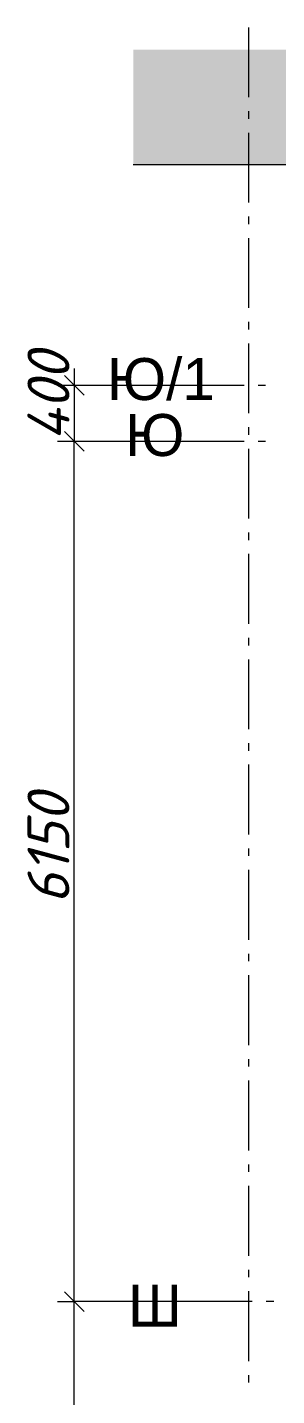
# Model space of a CAD drawing. Header units: millimetres. Extents: x -81576 to 1046824, y -248937 to 691537.
# Drawn here: x 166313 to 168097, y 573749 to 583530 of the extents above; entities that cross this region are included whole.
import ezdxf

# ---------------------------------------------------------------- set-up
doc = ezdxf.new("R2010")
doc.units = ezdxf.units.MM
doc.layers.add('PDF _Геометрия', color=7, linetype='Continuous', true_color=0x1d1d1d)
doc.layers.add('PDF _Сплошная заливка', color=7, linetype='Continuous', true_color=0xffffff)
doc.layers.add('PDF _Текст', color=7, linetype='Continuous')
doc.styles.add('PDF ArialMT', font='arial.ttf')
doc.styles.add('PDF ISOCPEUR Italic', font='isocpeui.ttf')

msp = doc.modelspace()

# ---------------------------------------------------------------- hatches: boundary and pattern name
at = {"layer": 'PDF _Сплошная заливка', "true_color": 0x636466, "transparency": 33554559}
msp.add_hatch(color=251, dxfattribs=at).paths.add_polyline_path([(184020.8, 582248.4), (184170.8, 582548.4), (200578.2, 582548.4), (200578.2, 583371.6), (167070.8, 583371.6), (167070.8, 582548.4), (183570.8, 582548.4), (183720.8, 582848.4)])

# ---------------------------------------------------------------- linework, layer by layer
at = {"layer": 'PDF _Геометрия', "color": 7, "lineweight": 9}
for points in [[(167894.5, 583530.2), (167894.5, 583030.2)], [(200578.2, 582548.4), (184170.8, 582548.4), (184020.8, 582248.4), (183720.8, 582848.4), (183570.8, 582548.4), (167070.8, 582548.4)], [(167894.5, 582930.2), (167894.5, 582877.3)], [(167894.5, 582777.3), (167894.5, 582277.3)], [(167894.5, 582177.3), (167894.5, 582124.4)], [(167894.5, 582024.4), (167894.5, 581524.4)], [(167894.5, 581424.4), (167894.5, 581371.5)], [(167894.5, 581271.5), (167894.5, 580771.5)], [(166648.5, 581091.6), (166648.5, 580571.6), (167479.6, 580571.6), (167865.3, 580571.6)], [(166528.5, 580971.6), (166648.5, 580971.6), (166578.5, 581041.6)], [(166718.5, 580901.6), (166648.5, 580971.6), (167479.6, 580971.6), (167865.3, 580971.6)], [(167965.3, 580971.6), (168018.2, 580971.6)], [(166528.5, 580571.6), (166648.5, 580571.6), (166578.5, 580641.6)], [(167894.5, 580671.5), (167894.5, 580618.6)], [(167922.7, 574421.6), (167479.6, 574421.6), (166648.5, 574421.6), (166648.5, 580571.6), (166718.5, 580501.6)], [(167894.5, 580518.6), (167894.5, 580018.6)], [(167965.3, 580571.6), (168018.2, 580571.6)], [(167894.5, 579918.6), (167894.5, 579865.7)], [(167894.5, 579765.7), (167894.5, 579265.7)], [(167894.5, 579165.7), (167894.5, 579112.7)], [(167894.5, 579012.7), (167894.5, 578512.7)], [(167894.5, 578412.7), (167894.5, 578359.8)], [(167894.5, 578259.8), (167894.5, 577759.8)], [(167894.5, 577659.8), (167894.5, 577606.9)], [(167894.5, 577506.9), (167894.5, 577006.9)], [(167894.5, 576906.9), (167894.5, 576854)], [(167894.5, 576754), (167894.5, 576254)], [(167894.5, 576154), (167894.5, 576101.1)], [(167894.5, 576001.1), (167894.5, 575501.1)], [(167894.5, 575401.1), (167894.5, 575348.2)], [(167894.5, 575248.2), (167894.5, 574748.2)], [(167894.5, 574648.2), (167894.5, 574595.2)], [(166528.5, 574421.6), (166648.5, 574421.6), (166578.5, 574491.6)], [(167894.5, 574495.2), (167894.5, 573995.2)], [(166648.5, 550051.5), (166648.5, 554071.6), (166648.5, 556421.6), (166648.5, 562421.6), (166648.5, 568421.6), (166648.5, 574421.6), (166718.5, 574351.6)], [(168075.6, 574421.6), (168022.7, 574421.6)], [(167894.5, 573895.2), (167894.5, 573842.3)]]:
    msp.add_lwpolyline(points, dxfattribs=at)

# ---------------------------------------------------------------- texts
at = {"layer": 'PDF _Текст', "char_height": 300, "attachment_point": 4, "rotation": 90, "style": 'PDF ISOCPEUR Italic'}
for s, insert in [('400', (166463.7, 580574.3)), ('6150', (166463.7, 577262.9))]:
    msp.add_mtext(s, dxfattribs=dict(at, insert=insert))
at = {"layer": 'PDF _Текст', "char_height": 300, "attachment_point": 4, "style": 'PDF ArialMT'}
for s, insert in [('Ю/1', (166882.3, 581014)), ('Ю', (167013.2, 580614)), ('Ш', (167033.2, 574393.4))]:
    msp.add_mtext(s, dxfattribs=dict(at, insert=insert))

doc.saveas('drawing.dxf')
